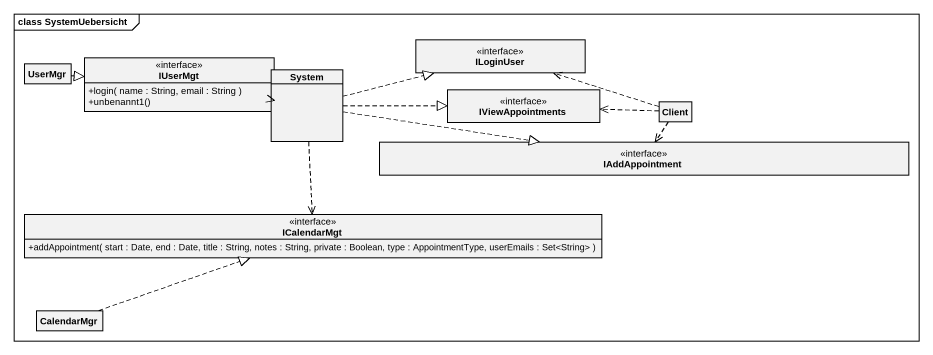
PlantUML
@startuml
mainframe class SystemUebersicht
hide circle
hide empty members
skinparam classAttributeIconSize 0
interface ILoginUser
class UserMgr
interface IUserMgt {
  +login( name : String, email : String )
  +unbenannt1()
}
class System
interface IViewAppointments
class Client
interface IAddAppointment
interface ICalendarMgt {
  +addAppointment( start : Date, end : Date, title : String, notes : String, private : Boolean, type : AppointmentType, userEmails : Set<String> )
}
class CalendarMgr
UserMgr .right.|> IUserMgt
System .right.|> ILoginUser
System .left.> IUserMgt
System .right.|> IViewAppointments
System .right.|> IAddAppointment
System ..> ICalendarMgt
Client .left.> ILoginUser
Client .left.> IViewAppointments
Client ..> IAddAppointment
CalendarMgr .right.|> ICalendarMgt
@enduml
